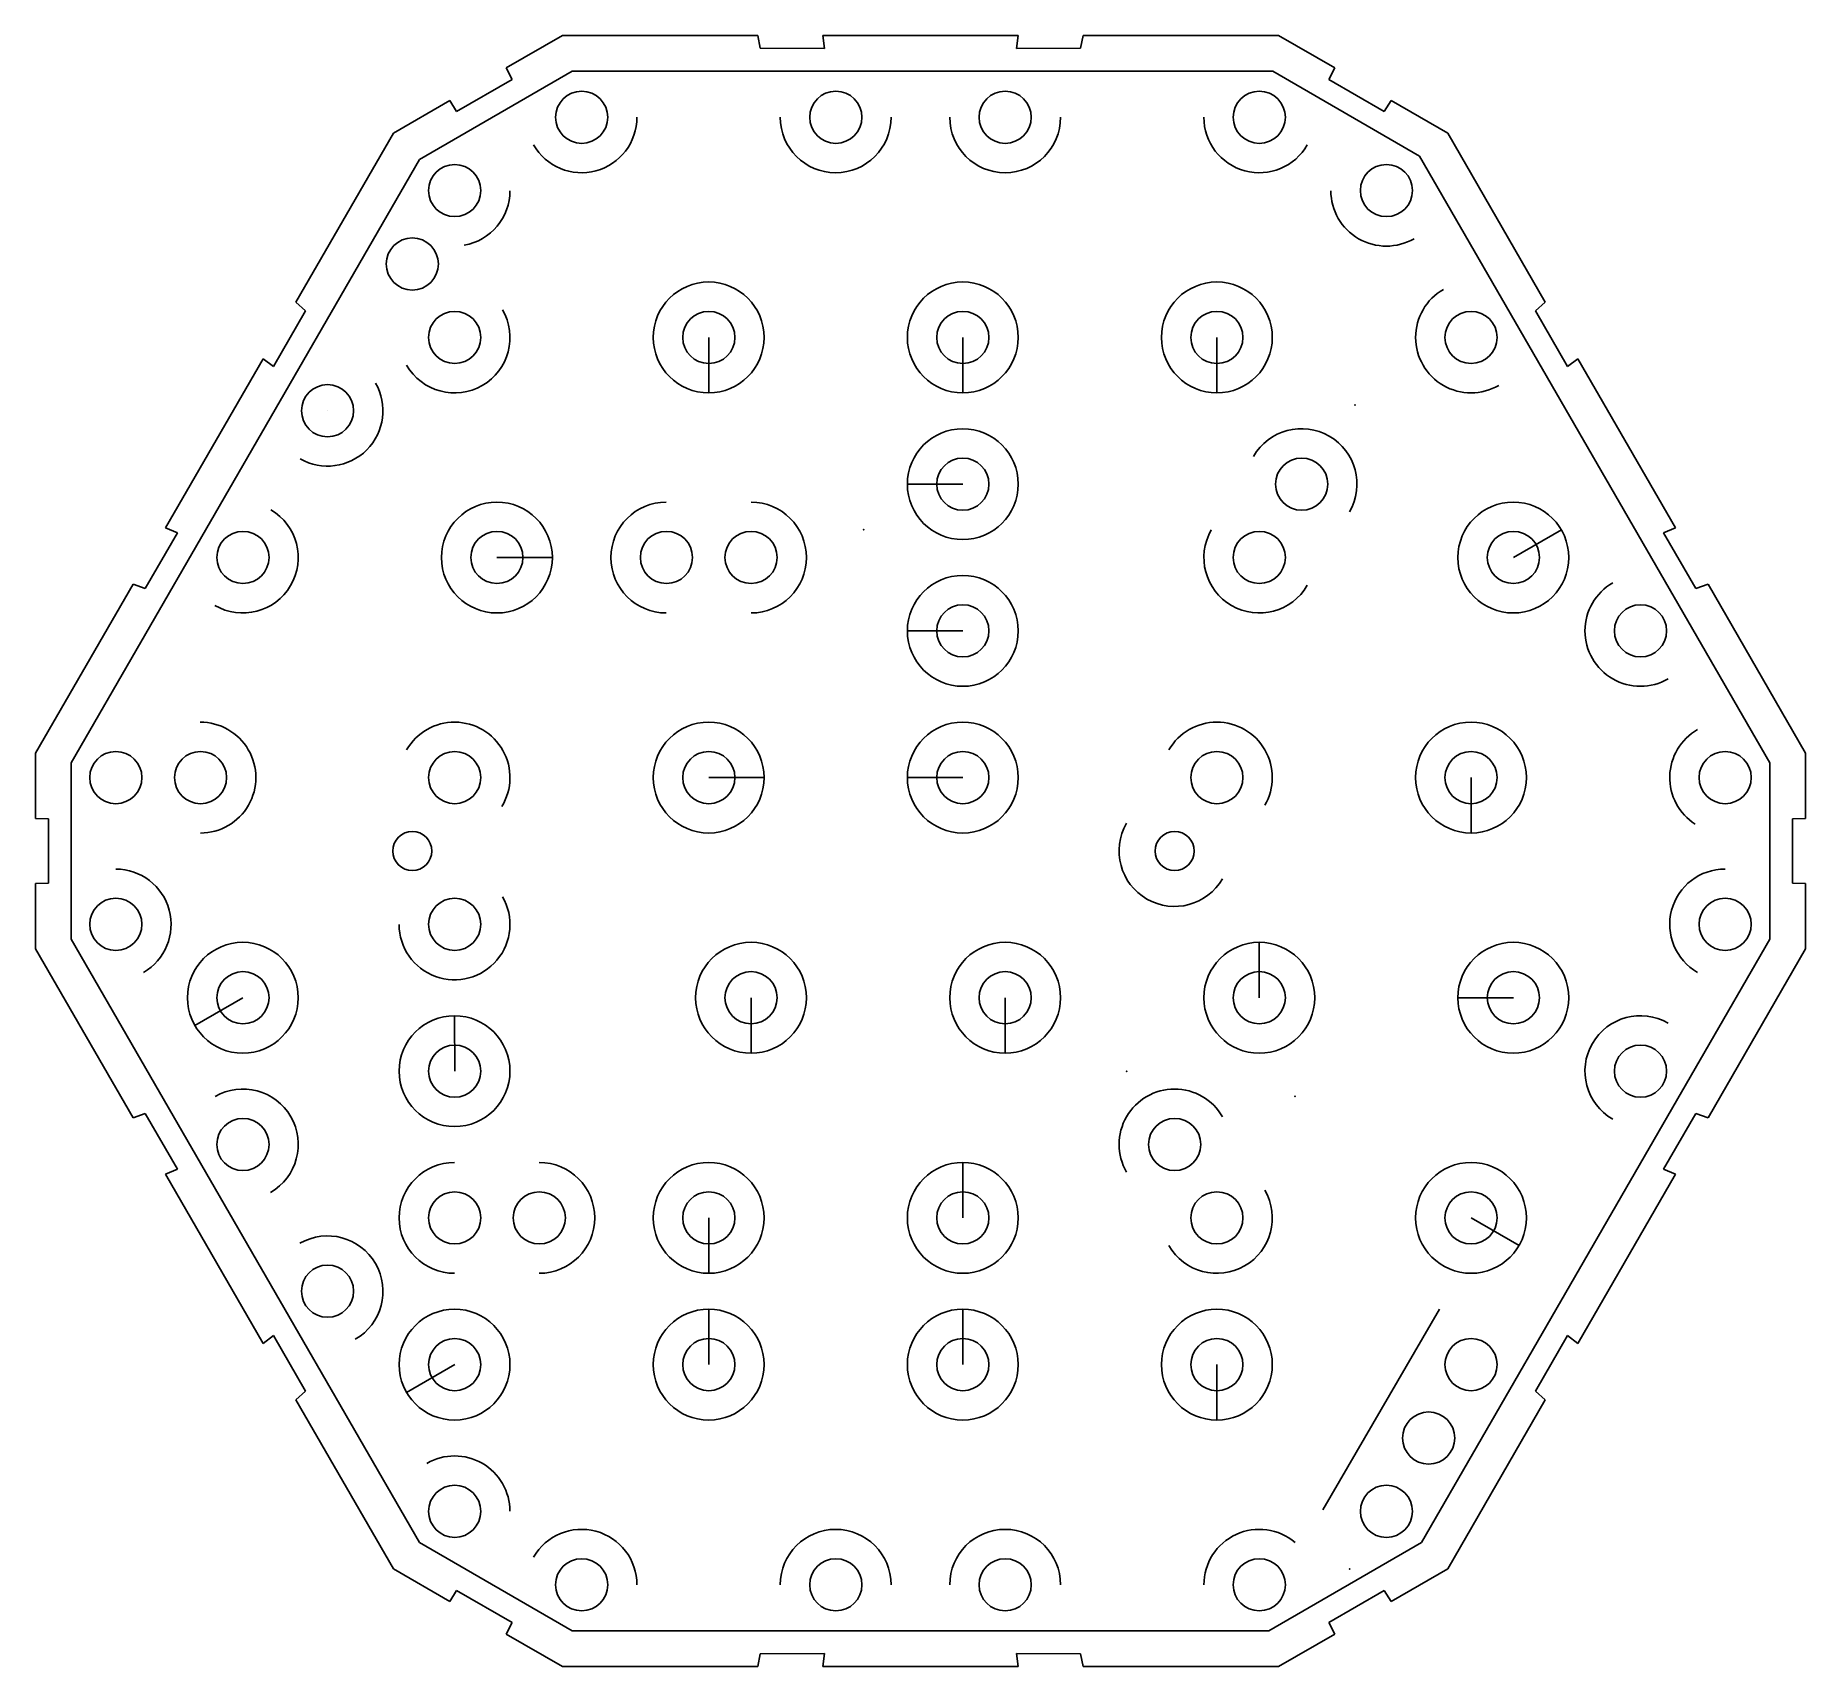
# Model space of a CAD drawing. Header units: inches. Extents: x -68 to 68, y -63 to 63.
import ezdxf

# ---------------------------------------------------------------- set-up
doc = ezdxf.new("R2010")
doc.units = ezdxf.units.IN
doc.header["$MEASUREMENT"] = 0
doc.header["$PDSIZE"] = -1

msp = doc.modelspace()

# ---------------------------------------------------------------- linework, layer by layer
at = {"color": 7, "linetype": 'Continuous'}
for p, q in [((-31.77, 60.04), (-27.45, 62.54)), ((-27.45, 62.54), (-12.48, 62.54)), ((-12.48, 62.54), (-12.28, 61.56)), ((-7.36, 61.54), (-7.48, 62.54)), ((-7.48, 62.54), (7.49, 62.54)), ((7.49, 62.54), (7.37, 61.54)), ((12.29, 61.56), (12.49, 62.54)), ((12.49, 62.54), (27.46, 62.54)), ((27.46, 62.54), (31.78, 60.04)), ((-12.28, 61.56), (-7.36, 61.54)), ((7.37, 61.54), (12.29, 61.56)), ((-26.71, 59.79), (-38.41, 53.03)), ((-31.3, 59.16), (-31.77, 60.04)), ((-26.71, 59.79), (27.02, 59.79)), ((27.02, 59.79), (38.28, 53.29)), ((31.78, 60.04), (31.32, 59.16)), ((-35.57, 56.69), (-31.3, 59.16)), ((31.32, 59.16), (35.58, 56.69)), ((-40.42, 55.04), (-36.1, 57.54)), ((-36.1, 57.54), (-35.57, 56.69)), ((35.58, 56.69), (36.11, 57.54)), ((36.11, 57.54), (40.44, 55.04)), ((-47.91, 42.08), (-40.42, 55.04)), ((40.44, 55.04), (47.92, 42.08)), ((-38.41, 53.03), (-65.13, 6.76)), ((65.14, 6.76), (38.28, 53.29)), ((-49.61, 37.15), (-47.16, 41.42)), ((-47.16, 41.42), (-47.91, 42.08)), ((47.92, 42.08), (47.17, 41.42)), ((47.17, 41.42), (49.62, 37.15)), ((-16.24, 39.38), (-16.24, 35.13)), ((3.25, 39.38), (3.25, 35.13)), ((22.74, 39.38), (22.74, 35.13)), ((-57.89, 24.79), (-50.41, 37.75)), ((-50.41, 37.75), (-49.61, 37.15)), ((49.62, 37.15), (50.42, 37.75)), ((50.42, 37.75), (57.91, 24.79)), ((-45.47, 33.76), (-45.47, 33.76)), ((-45.47, 33.76), (-45.47, 33.76)), ((3.25, 28.13), (-1, 28.13)), ((-56.97, 24.39), (-57.89, 24.79)), ((45.48, 22.51), (49.16, 24.63)), ((57.91, 24.79), (56.99, 24.39)), ((-59.45, 20.14), (-56.97, 24.39)), ((56.99, 24.39), (59.46, 20.14)), ((-32.48, 22.5), (-28.23, 22.5)), ((-67.88, 7.49), (-60.39, 20.46)), ((-60.39, 20.46), (-59.45, 20.14)), ((59.46, 20.14), (60.41, 20.46)), ((60.41, 20.46), (67.89, 7.49)), ((3.25, 16.88), (-1, 16.88)), ((-55.22, 9.88), (-55.24, 9.88)), ((-67.88, 2.5), (-67.88, 7.49)), ((67.89, 7.49), (67.89, 2.5)), ((-65.13, -6.76), (-65.13, 6.76)), ((-16.24, 5.63), (-11.99, 5.63)), ((3.25, 5.63), (-1, 5.63)), ((42.23, 5.63), (42.23, 1.38)), ((65.14, 6.76), (65.14, -6.76)), ((-32.05, 3.5), (-32.1, 3.42)), ((-66.88, 2.46), (-67.88, 2.5)), ((-66.88, -2.46), (-66.88, 2.46)), ((67.89, 2.5), (66.89, 2.46)), ((66.89, 2.46), (66.89, -2.46)), ((-67.88, -2.5), (-66.88, -2.46)), ((-67.88, -7.49), (-67.88, -2.5)), ((66.89, -2.46), (67.89, -2.5)), ((67.89, -2.5), (67.89, -7.49)), ((-65.13, -6.76), (-38.41, -53.03)), ((38.42, -53.03), (65.14, -6.76)), ((-60.39, -20.45), (-67.88, -7.49)), ((25.99, -11.25), (25.99, -7)), ((67.89, -7.49), (60.41, -20.45)), ((-51.97, -11.25), (-55.65, -13.38)), ((-12.99, -11.25), (-12.99, -15.5)), ((6.5, -11.25), (6.5, -15.5)), ((45.48, -11.25), (41.22, -11.25)), ((-35.72, -16.88), (-35.73, -12.63)), ((-59.45, -20.13), (-60.39, -20.45)), ((-56.97, -24.39), (-59.45, -20.13)), ((59.46, -20.13), (56.99, -24.39)), ((60.41, -20.45), (59.46, -20.13)), ((-57.89, -24.78), (-56.97, -24.39)), ((3.25, -28.13), (3.25, -23.88)), ((56.99, -24.39), (57.91, -24.78)), ((-50.41, -37.75), (-57.89, -24.78)), ((57.91, -24.78), (50.42, -37.75)), ((-16.24, -28.13), (-16.24, -32.38)), ((42.23, -28.13), (45.91, -30.25)), ((-16.23, -39.38), (-16.24, -35.13)), ((3.25, -39.38), (3.25, -35.13)), ((39.8, -35.13), (30.87, -50.51)), ((-49.61, -37.15), (-50.41, -37.75)), ((-47.16, -41.42), (-49.61, -37.15)), ((49.62, -37.15), (47.17, -41.42)), ((50.42, -37.75), (49.62, -37.15)), ((-35.72, -39.38), (-39.41, -41.51)), ((22.74, -39.38), (22.74, -43.63)), ((-47.91, -42.08), (-47.16, -41.42)), ((-40.42, -55.04), (-47.91, -42.08)), ((47.92, -42.08), (40.44, -55.04)), ((47.17, -41.42), (47.92, -42.08)), ((-26.71, -59.78), (-38.41, -53.03)), ((38.42, -53.03), (26.72, -59.78)), ((-36.1, -57.54), (-40.42, -55.04)), ((40.44, -55.04), (36.11, -57.54)), ((-35.57, -56.69), (-36.1, -57.54)), ((-31.3, -59.15), (-35.57, -56.69)), ((35.58, -56.69), (31.32, -59.15)), ((36.11, -57.54), (35.58, -56.69)), ((-31.77, -60.04), (-31.3, -59.15)), ((31.32, -59.15), (31.78, -60.04)), ((-27.45, -62.53), (-31.77, -60.04)), ((-26.71, -59.78), (26.72, -59.78)), ((31.78, -60.04), (27.46, -62.53)), ((-12.28, -61.55), (-12.48, -62.53)), ((-7.36, -61.54), (-12.28, -61.55)), ((-7.48, -62.53), (-7.36, -61.54)), ((12.29, -61.55), (7.37, -61.54)), ((7.37, -61.54), (7.49, -62.53)), ((12.49, -62.53), (12.29, -61.55)), ((-12.48, -62.53), (-27.45, -62.53)), ((7.49, -62.53), (-7.48, -62.53)), ((27.46, -62.53), (12.49, -62.53))]:
    msp.add_line(p, q, dxfattribs=at)
for centre, radius in [((-25.98, 56.26), 2), ((-6.49, 56.26), 2), ((6.5, 56.26), 2), ((25.99, 56.26), 2), ((-35.72, 50.64), 2), ((35.74, 50.64), 2), ((-38.97, 45.01), 2), ((-16.24, 39.38), 4.25), ((3.25, 39.38), 4.25), ((22.74, 39.38), 4.25), ((-35.72, 39.38), 2), ((-16.23, 39.38), 2), ((3.25, 39.38), 2), ((22.74, 39.38), 2), ((42.23, 39.38), 2), ((-45.47, 33.76), 2), ((3.25, 28.13), 4.25), ((3.25, 28.13), 2), ((29.24, 28.13), 2), ((-32.48, 22.5), 4.25), ((45.47, 22.5), 4.25), ((-51.96, 22.51), 2), ((-32.48, 22.51), 2), ((-19.48, 22.51), 2), ((-12.99, 22.51), 2), ((25.99, 22.51), 2), ((45.48, 22.51), 2), ((3.25, 16.88), 4.25), ((3.25, 16.88), 2), ((55.23, 16.88), 2), ((-16.24, 5.63), 4.25), ((3.25, 5.63), 4.25), ((42.23, 5.63), 4.25), ((-61.71, 5.63), 2), ((-55.21, 5.63), 2), ((-35.72, 5.63), 2), ((-16.23, 5.63), 2), ((3.25, 5.63), 2), ((22.74, 5.63), 2), ((42.23, 5.63), 2), ((61.72, 5.63), 2), ((-38.97, 0), 1.5), ((19.5, 0), 1.5), ((-61.71, -5.62), 2), ((-35.72, -5.62), 2), ((61.72, -5.62), 2), ((-51.97, -11.25), 4.25), ((-12.99, -11.25), 4.25), ((6.5, -11.25), 4.25), ((25.99, -11.25), 4.25), ((45.47, -11.25), 4.25), ((-51.96, -11.25), 2), ((-12.99, -11.25), 2), ((6.5, -11.25), 2), ((25.99, -11.25), 2), ((45.48, -11.25), 2), ((-35.73, -16.88), 4.25), ((-35.72, -16.88), 2), ((55.23, -16.88), 2), ((-51.96, -22.5), 2), ((19.5, -22.5), 2), ((19.5, -22.5), 2), ((-16.24, -28.13), 4.25), ((3.25, -28.13), 4.25), ((42.23, -28.13), 4.25), ((-35.72, -28.13), 2), ((-29.23, -28.13), 2), ((-16.23, -28.13), 2), ((3.25, -28.13), 2), ((22.74, -28.13), 2), ((42.23, -28.13), 2), ((-45.47, -33.75), 2), ((-35.73, -39.38), 4.25), ((-16.24, -39.38), 4.25), ((3.25, -39.38), 4.25), ((22.74, -39.38), 4.25), ((-35.72, -39.38), 2), ((-16.23, -39.38), 2), ((3.25, -39.38), 2), ((22.74, -39.38), 2), ((42.23, -39.38), 2), ((38.98, -45.01), 2), ((-35.72, -50.63), 2), ((35.74, -50.63), 2), ((-25.98, -56.26), 2), ((-6.49, -56.26), 2), ((6.5, -56.26), 2), ((25.99, -56.26), 2)]:
    msp.add_circle(centre, radius, dxfattribs=at)
for centre, start, end in [((-25.99, 56.26), 210.011, 0), ((-6.5, 56.26), 180, 0), ((6.5, 56.26), 180, 0), ((25.99, 56.26), 180, 330.0368), ((-35.73, 50.63), 280.1574, 0), ((35.73, 50.63), 179.9827, 300.0278), ((42.23, 39.38), 119.9428, 300.1128), ((-35.73, 39.38), 210, 29.9709), ((-45.47, 33.76), 240.1977, 30), ((29.23, 28.13), 329.9996, 149.9996), ((-51.97, 22.5), 239.5932, 59.5932), ((-19.49, 22.5), 90, 270), ((-12.99, 22.5), 270, 90), ((25.99, 22.5), 149.9996, 329.9996), ((55.22, 16.88), 119.9526, 300.0659), ((-55.22, 5.63), 270, 90.3056), ((-35.73, 5.63), 328.6719, 150), ((22.74, 5.63), 330, 150), ((61.72, 5.63), 119.9243, 237.3501), ((19.49, 0), 150, 330), ((-61.72, -5.63), 300.102, 89.9119), ((61.72, -5.63), 90, 240), ((-35.73, -5.63), 179.9827, 30), ((55.22, -16.88), 60, 240), ((-51.97, -22.5), 300.017, 120.017), ((19.49, -22.5), 29.9154, 209.9444), ((-35.73, -28.13), 90, 270), ((-29.23, -28.13), 270, 90), ((22.74, -28.13), 209.9444, 29.9444), ((-45.47, -33.76), 300.017, 120.017), ((-35.73, -50.63), 0.0173, 120), ((-25.99, -56.26), 0, 150), ((-6.5, -56.26), 0, 180), ((6.5, -56.26), 0, 180), ((25.99, -56.26), 49.6403, 180)]:
    msp.add_arc(centre, 4.25, start, end, dxfattribs=at)
for p in [(33.34, 34.19), (-4.35, 24.63), (15.81, -16.88), (28.74, -18.82), (32.91, -55.04)]:
    msp.add_point(p, dxfattribs=at)

doc.saveas('drawing.dxf')
